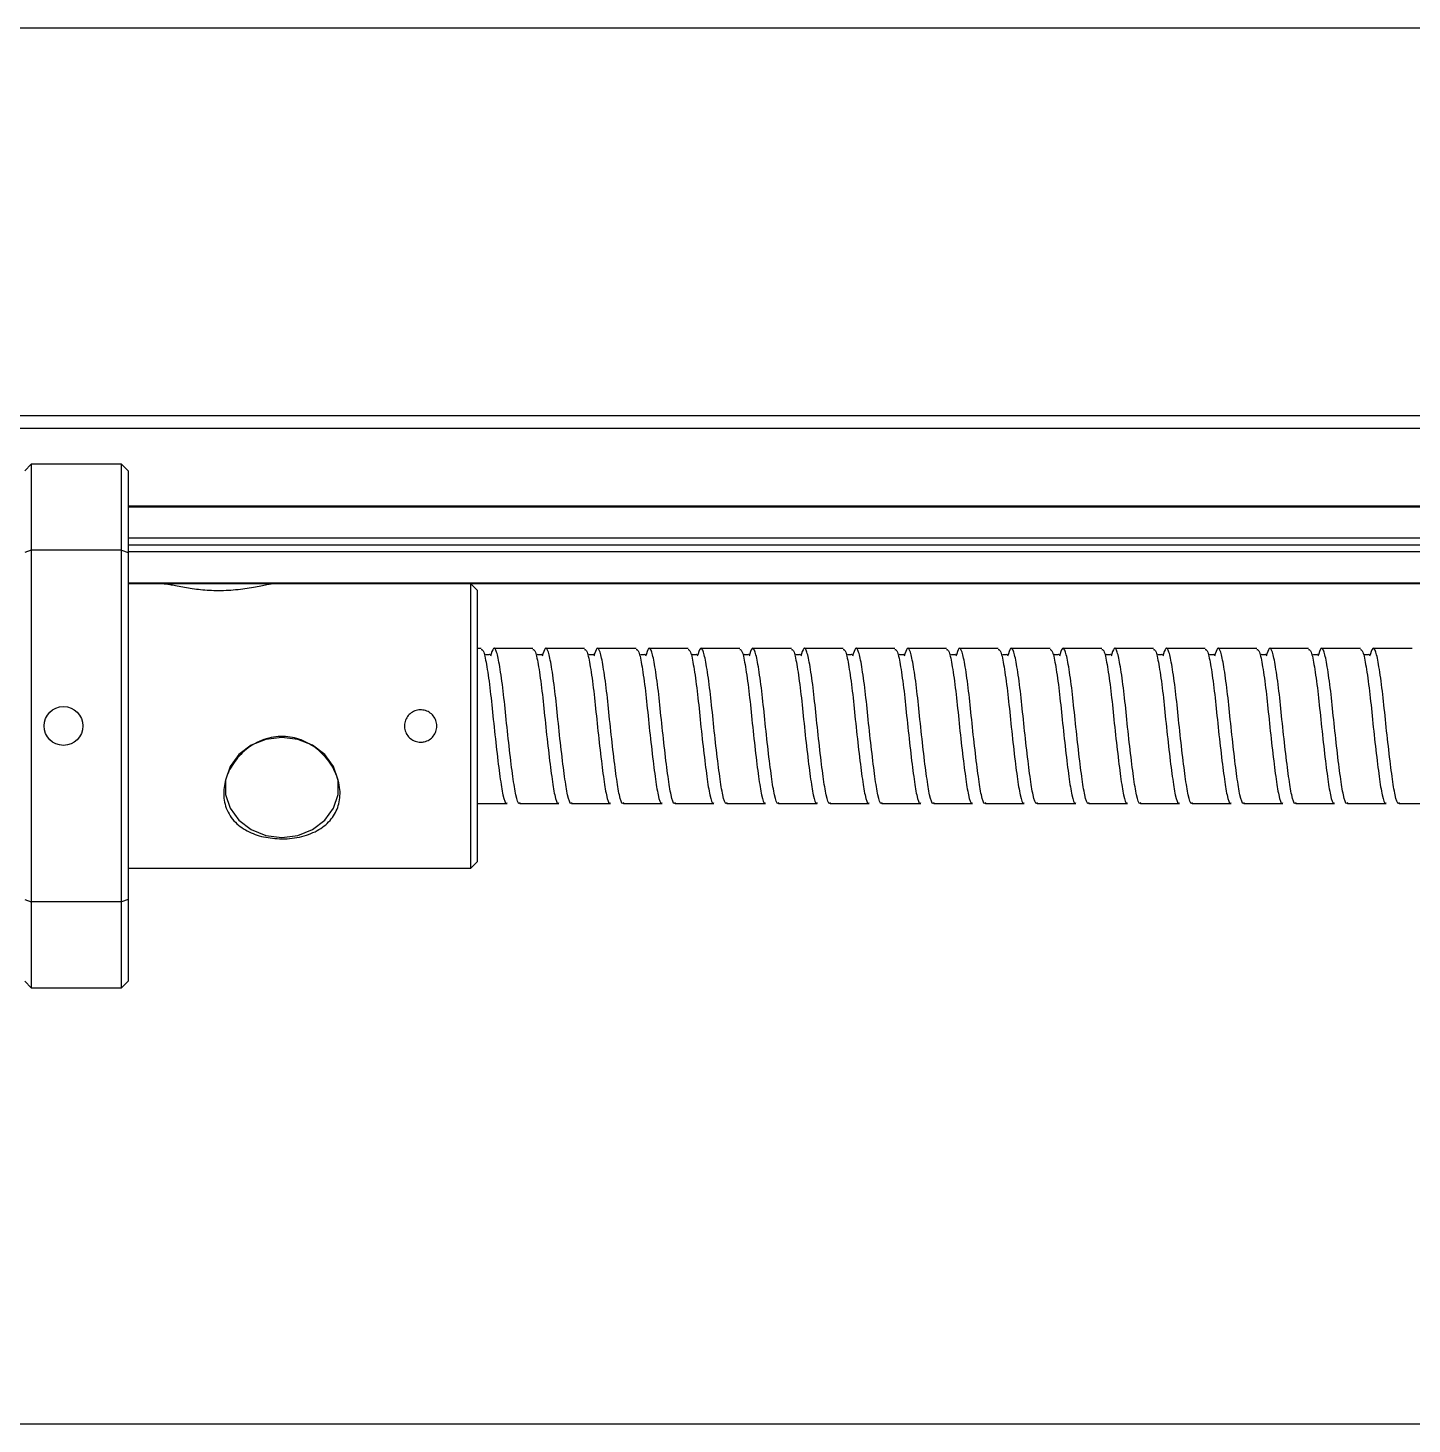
# Model space of a CAD drawing. Header units: millimetres. Extents: x 55 to 11032, y -227 to 3957.
# Drawn here: x 3492.1 to 3599.1, y 2173.3 to 2281.3 of the extents above; entities that cross this region are included whole.
import ezdxf

# ---------------------------------------------------------------- set-up
doc = ezdxf.new("R2010")
doc.units = ezdxf.units.MM
doc.header["$LTSCALE"] = 0.7
doc.layers.get('0').update_dxf_attribs({"color": 255})

msp = doc.modelspace()

# ---------------------------------------------------------------- linework, layer by layer
at = {"color": 7, "linetype": 'Continuous', "lineweight": 25}
for p, q in [((3306.341, 2281.296), (3712.341, 2281.296)), ((3709.341, 2251.296), (3309.341, 2251.296)), ((3709.341, 2250.296), (3309.341, 2250.296)), ((3492.341, 2247.546), (3491.841, 2247.046)), ((3499.341, 2247.546), (3492.341, 2247.546)), ((3492.341, 2247.546), (3492.341, 2240.899)), ((3499.841, 2247.046), (3499.341, 2247.546)), ((3499.341, 2240.899), (3499.341, 2247.546)), ((3499.841, 2247.046), (3499.841, 2240.705)), ((3709.341, 2244.296), (3499.841, 2244.296)), ((3709.341, 2244.235), (3499.841, 2244.235)), ((3709.341, 2241.815), (3499.841, 2241.815)), ((3709.341, 2241.296), (3499.841, 2241.296)), ((3492.341, 2240.899), (3491.841, 2240.705)), ((3499.341, 2240.899), (3492.341, 2240.899)), ((3492.341, 2240.899), (3492.341, 2213.692)), ((3499.341, 2213.692), (3499.341, 2240.899)), ((3499.341, 2240.899), (3499.841, 2240.705)), ((3709.341, 2240.776), (3499.841, 2240.776)), ((3499.841, 2240.705), (3499.841, 2213.886)), ((3699.141, 2238.356), (3499.841, 2238.356)), ((3502.521, 2238.296), (3499.841, 2238.296)), ((3699.141, 2238.296), (3499.841, 2238.296)), ((3526.341, 2238.296), (3511.187, 2238.296)), ((3526.841, 2237.796), (3526.341, 2238.296)), ((3526.341, 2216.296), (3526.341, 2238.296)), ((3526.841, 2237.796), (3526.841, 2216.796)), ((3527.144, 2233.296), (3526.841, 2233.296)), ((3531.144, 2233.296), (3528.144, 2233.296)), ((3535.144, 2233.296), (3532.144, 2233.296)), ((3539.144, 2233.296), (3536.144, 2233.296)), ((3543.144, 2233.296), (3540.144, 2233.296)), ((3547.144, 2233.296), (3544.144, 2233.296)), ((3551.144, 2233.296), (3548.144, 2233.296)), ((3555.144, 2233.296), (3552.144, 2233.296)), ((3559.144, 2233.296), (3556.144, 2233.296)), ((3563.144, 2233.296), (3560.144, 2233.296)), ((3567.144, 2233.296), (3564.144, 2233.296)), ((3571.144, 2233.296), (3568.144, 2233.296)), ((3575.144, 2233.296), (3572.144, 2233.296)), ((3579.144, 2233.296), (3576.144, 2233.296)), ((3583.144, 2233.296), (3580.144, 2233.296)), ((3587.144, 2233.296), (3584.144, 2233.296)), ((3591.144, 2233.296), (3588.144, 2233.296)), ((3595.144, 2233.296), (3592.144, 2233.296)), ((3599.144, 2233.296), (3596.144, 2233.296)), ((3507.332, 2222.862), (3507.332, 2222.546)), ((3516.074, 2222.616), (3516.106, 2222.839)), ((3516.132, 2222.546), (3516.132, 2222.758)), ((3526.841, 2221.296), (3529.144, 2221.296)), ((3530.144, 2221.296), (3533.144, 2221.296)), ((3534.144, 2221.296), (3537.144, 2221.296)), ((3538.144, 2221.296), (3541.144, 2221.296)), ((3542.144, 2221.296), (3545.144, 2221.296)), ((3546.144, 2221.296), (3549.144, 2221.296)), ((3550.144, 2221.296), (3553.144, 2221.296)), ((3554.144, 2221.296), (3557.144, 2221.296)), ((3558.144, 2221.296), (3561.144, 2221.296)), ((3562.144, 2221.296), (3565.144, 2221.296)), ((3566.144, 2221.296), (3569.144, 2221.296)), ((3570.144, 2221.296), (3573.144, 2221.296)), ((3574.144, 2221.296), (3577.144, 2221.296)), ((3578.144, 2221.296), (3581.144, 2221.296)), ((3582.144, 2221.296), (3585.144, 2221.296)), ((3586.144, 2221.296), (3589.144, 2221.296)), ((3590.144, 2221.296), (3593.144, 2221.296)), ((3594.144, 2221.296), (3597.144, 2221.296)), ((3598.144, 2221.296), (3601.144, 2221.296)), ((3499.841, 2216.296), (3526.341, 2216.296)), ((3526.341, 2216.296), (3526.841, 2216.796)), ((3491.841, 2213.886), (3492.341, 2213.692)), ((3499.341, 2213.692), (3492.341, 2213.692)), ((3492.341, 2213.692), (3492.341, 2207.046)), ((3499.841, 2213.886), (3499.341, 2213.692)), ((3499.341, 2207.046), (3499.341, 2213.692)), ((3499.841, 2213.886), (3499.841, 2207.546)), ((3491.841, 2207.546), (3492.341, 2207.046)), ((3499.341, 2207.046), (3499.841, 2207.546)), ((3492.341, 2207.046), (3499.341, 2207.046)), ((3712.341, 2173.296), (3306.341, 2173.296))]:
    msp.add_line(p, q, dxfattribs=at)
at = {"color": 7, "linetype": 'Continuous', "lineweight": 25, "flags": 128}
msp.add_lwpolyline([(3511.732, 2218.674), (3512.972, 2218.831), (3514.111, 2219.289), (3515.057, 2220.011), (3515.734, 2220.938), (3516.087, 2221.995), (3516.087, 2223.097), (3515.734, 2224.155), (3515.057, 2225.082), (3514.111, 2225.804), (3512.972, 2226.262), (3511.732, 2226.418), (3510.492, 2226.262), (3509.353, 2225.804), (3508.407, 2225.082), (3507.73, 2224.155), (3507.377, 2223.097), (3507.377, 2221.995), (3507.73, 2220.938), (3508.407, 2220.011), (3509.353, 2219.289), (3510.492, 2218.831), (3511.732, 2218.674)], dxfattribs=at)
at = {"color": 7, "linetype": 'Continuous', "lineweight": 25}
msp.add_circle((3494.841, 2227.296), 1.5, dxfattribs=at)
for points, knots in [([(3511.187, 2238.296), (3511.009, 2238.276), (3510.651, 2238.237), (3509.568, 2238.006), (3508.204, 2237.797), (3506.686, 2237.726), (3505.249, 2237.828), (3504.001, 2238.028), (3502.994, 2238.245), (3502.674, 2238.273), (3502.521, 2238.287)], [0, 0, 0, 0, 0.12801099, 0.25578215, 0.38843895, 0.5162301, 0.63411182, 0.75303625, 0.88153793, 1, 1, 1, 1]), ([(3527.144, 2233.225), (3527.21, 2233.196), (3527.358, 2233.131), (3527.582, 2231.958), (3527.855, 2230.099), (3528.08, 2227.775), (3528.341, 2225.396), (3528.602, 2223.286), (3528.827, 2221.858), (3529.03, 2221.205), (3529.128, 2221.344), (3529.144, 2221.366)], [0, 0, 0, 0, 0.1001745, 0.2242498, 0.351642, 0.4739076, 0.6001745, 0.7264415, 0.8487071, 0.9760993, 1, 1, 1, 1]), ([(3527.825, 2232.808), (3527.825, 2232.817), (3527.826, 2232.835), (3527.68, 2232.782), (3527.484, 2232.822), (3527.476, 2232.813), (3527.471, 2232.808)], [0, 0, 0, 0, 0.2353537, 0.4666896, 0.6853069, 1, 1, 1, 1]), ([(3530.144, 2221.366), (3530.128, 2221.344), (3530.03, 2221.205), (3529.827, 2221.858), (3529.602, 2223.286), (3529.341, 2225.395), (3529.08, 2227.776), (3528.854, 2230.093), (3528.582, 2231.979), (3528.342, 2233.135), (3528.108, 2233.471), (3527.943, 2232.954), (3527.864, 2232.708)], [0, 0, 0, 0, 0.0210422, 0.1331983, 0.240841, 0.3520065, 0.463172, 0.5708147, 0.6829708, 0.7922067, 0.9014426, 1, 1, 1, 1]), ([(3531.144, 2233.225), (3531.21, 2233.196), (3531.358, 2233.131), (3531.582, 2231.958), (3531.855, 2230.099), (3532.08, 2227.775), (3532.341, 2225.396), (3532.602, 2223.286), (3532.827, 2221.858), (3533.03, 2221.205), (3533.128, 2221.344), (3533.144, 2221.366)], [0, 0, 0, 0, 0.1001745, 0.2242498, 0.351642, 0.4739076, 0.6001745, 0.7264415, 0.8487071, 0.9760993, 1, 1, 1, 1]), ([(3531.825, 2232.808), (3531.825, 2232.817), (3531.826, 2232.835), (3531.68, 2232.782), (3531.484, 2232.822), (3531.476, 2232.813), (3531.471, 2232.808)], [0, 0, 0, 0, 0.2353537, 0.4666896, 0.6853069, 1, 1, 1, 1]), ([(3534.144, 2221.366), (3534.128, 2221.344), (3534.03, 2221.205), (3533.827, 2221.858), (3533.602, 2223.286), (3533.341, 2225.395), (3533.08, 2227.776), (3532.854, 2230.093), (3532.582, 2231.979), (3532.342, 2233.135), (3532.108, 2233.471), (3531.943, 2232.954), (3531.864, 2232.708)], [0, 0, 0, 0, 0.0210422, 0.1331983, 0.240841, 0.3520065, 0.463172, 0.5708147, 0.6829708, 0.7922067, 0.9014426, 1, 1, 1, 1]), ([(3535.144, 2233.225), (3535.21, 2233.196), (3535.358, 2233.131), (3535.582, 2231.958), (3535.855, 2230.099), (3536.08, 2227.775), (3536.341, 2225.396), (3536.602, 2223.286), (3536.827, 2221.858), (3537.03, 2221.205), (3537.128, 2221.344), (3537.144, 2221.366)], [0, 0, 0, 0, 0.1001745, 0.2242498, 0.351642, 0.4739076, 0.6001745, 0.7264415, 0.8487071, 0.9760993, 1, 1, 1, 1]), ([(3535.825, 2232.808), (3535.825, 2232.817), (3535.826, 2232.835), (3535.68, 2232.782), (3535.484, 2232.822), (3535.476, 2232.813), (3535.471, 2232.808)], [0, 0, 0, 0, 0.2353537, 0.4666896, 0.6853069, 1, 1, 1, 1]), ([(3538.144, 2221.366), (3538.128, 2221.344), (3538.03, 2221.205), (3537.827, 2221.858), (3537.602, 2223.286), (3537.341, 2225.395), (3537.08, 2227.776), (3536.854, 2230.093), (3536.582, 2231.979), (3536.342, 2233.135), (3536.108, 2233.471), (3535.943, 2232.954), (3535.864, 2232.708)], [0, 0, 0, 0, 0.0210422, 0.1331983, 0.240841, 0.3520065, 0.463172, 0.5708147, 0.6829708, 0.7922067, 0.9014426, 1, 1, 1, 1]), ([(3539.144, 2233.225), (3539.21, 2233.196), (3539.358, 2233.131), (3539.582, 2231.958), (3539.855, 2230.099), (3540.08, 2227.775), (3540.341, 2225.396), (3540.602, 2223.286), (3540.827, 2221.858), (3541.03, 2221.205), (3541.128, 2221.344), (3541.144, 2221.366)], [0, 0, 0, 0, 0.1001745, 0.2242498, 0.351642, 0.4739076, 0.6001745, 0.7264415, 0.8487071, 0.9760993, 1, 1, 1, 1]), ([(3539.825, 2232.808), (3539.825, 2232.817), (3539.826, 2232.835), (3539.68, 2232.782), (3539.484, 2232.822), (3539.476, 2232.813), (3539.471, 2232.808)], [0, 0, 0, 0, 0.2353537, 0.4666896, 0.6853069, 1, 1, 1, 1]), ([(3542.144, 2221.366), (3542.128, 2221.344), (3542.03, 2221.205), (3541.827, 2221.858), (3541.602, 2223.286), (3541.341, 2225.395), (3541.08, 2227.776), (3540.854, 2230.093), (3540.582, 2231.979), (3540.342, 2233.135), (3540.108, 2233.471), (3539.943, 2232.954), (3539.864, 2232.708)], [0, 0, 0, 0, 0.0210422, 0.1331983, 0.240841, 0.3520065, 0.463172, 0.5708147, 0.6829708, 0.7922067, 0.9014426, 1, 1, 1, 1]), ([(3543.144, 2233.225), (3543.21, 2233.196), (3543.358, 2233.131), (3543.582, 2231.958), (3543.855, 2230.099), (3544.08, 2227.775), (3544.341, 2225.396), (3544.602, 2223.286), (3544.827, 2221.858), (3545.03, 2221.205), (3545.128, 2221.344), (3545.144, 2221.366)], [0, 0, 0, 0, 0.1001745, 0.2242498, 0.351642, 0.4739076, 0.6001745, 0.7264415, 0.8487071, 0.9760993, 1, 1, 1, 1]), ([(3543.825, 2232.808), (3543.825, 2232.817), (3543.826, 2232.835), (3543.68, 2232.782), (3543.484, 2232.822), (3543.476, 2232.813), (3543.471, 2232.808)], [0, 0, 0, 0, 0.23535374, 0.46668956, 0.68530692, 1, 1, 1, 1]), ([(3546.144, 2221.366), (3546.128, 2221.344), (3546.03, 2221.205), (3545.827, 2221.858), (3545.602, 2223.286), (3545.341, 2225.395), (3545.08, 2227.776), (3544.854, 2230.093), (3544.582, 2231.979), (3544.342, 2233.135), (3544.108, 2233.471), (3543.943, 2232.954), (3543.864, 2232.708)], [0, 0, 0, 0, 0.0210422, 0.1331983, 0.240841, 0.3520065, 0.463172, 0.5708147, 0.6829708, 0.7922067, 0.9014426, 1, 1, 1, 1]), ([(3547.144, 2233.225), (3547.21, 2233.196), (3547.358, 2233.131), (3547.582, 2231.958), (3547.855, 2230.099), (3548.08, 2227.775), (3548.341, 2225.396), (3548.602, 2223.286), (3548.827, 2221.858), (3549.03, 2221.205), (3549.128, 2221.344), (3549.144, 2221.366)], [0, 0, 0, 0, 0.1001745, 0.2242498, 0.351642, 0.4739076, 0.6001745, 0.7264415, 0.8487071, 0.9760993, 1, 1, 1, 1]), ([(3547.825, 2232.808), (3547.825, 2232.817), (3547.826, 2232.835), (3547.68, 2232.782), (3547.484, 2232.822), (3547.476, 2232.813), (3547.471, 2232.808)], [0, 0, 0, 0, 0.2353537, 0.4666896, 0.6853069, 1, 1, 1, 1]), ([(3550.144, 2221.366), (3550.128, 2221.344), (3550.03, 2221.205), (3549.827, 2221.858), (3549.602, 2223.286), (3549.341, 2225.395), (3549.08, 2227.776), (3548.854, 2230.093), (3548.582, 2231.979), (3548.342, 2233.135), (3548.108, 2233.471), (3547.943, 2232.954), (3547.864, 2232.708)], [0, 0, 0, 0, 0.0210422, 0.1331983, 0.240841, 0.3520065, 0.463172, 0.5708147, 0.6829708, 0.7922067, 0.9014426, 1, 1, 1, 1]), ([(3551.144, 2233.225), (3551.21, 2233.196), (3551.358, 2233.131), (3551.582, 2231.958), (3551.855, 2230.099), (3552.08, 2227.775), (3552.341, 2225.396), (3552.602, 2223.286), (3552.827, 2221.858), (3553.03, 2221.205), (3553.128, 2221.344), (3553.144, 2221.366)], [0, 0, 0, 0, 0.1001745, 0.2242498, 0.351642, 0.4739076, 0.6001745, 0.7264415, 0.8487071, 0.9760993, 1, 1, 1, 1]), ([(3551.825, 2232.808), (3551.825, 2232.817), (3551.826, 2232.835), (3551.68, 2232.782), (3551.484, 2232.822), (3551.476, 2232.813), (3551.471, 2232.808)], [0, 0, 0, 0, 0.2353537, 0.4666896, 0.6853069, 1, 1, 1, 1]), ([(3554.144, 2221.366), (3554.128, 2221.344), (3554.03, 2221.205), (3553.827, 2221.858), (3553.602, 2223.286), (3553.341, 2225.395), (3553.08, 2227.776), (3552.854, 2230.093), (3552.582, 2231.979), (3552.342, 2233.135), (3552.108, 2233.471), (3551.943, 2232.954), (3551.864, 2232.708)], [0, 0, 0, 0, 0.0210422, 0.1331983, 0.240841, 0.3520065, 0.463172, 0.5708147, 0.6829708, 0.7922067, 0.9014426, 1, 1, 1, 1]), ([(3555.144, 2233.225), (3555.21, 2233.196), (3555.358, 2233.131), (3555.582, 2231.958), (3555.855, 2230.099), (3556.08, 2227.775), (3556.341, 2225.396), (3556.602, 2223.286), (3556.827, 2221.858), (3557.03, 2221.205), (3557.128, 2221.344), (3557.144, 2221.366)], [0, 0, 0, 0, 0.1001745, 0.2242498, 0.351642, 0.4739076, 0.6001745, 0.7264415, 0.8487071, 0.9760993, 1, 1, 1, 1]), ([(3555.825, 2232.808), (3555.825, 2232.817), (3555.826, 2232.835), (3555.68, 2232.782), (3555.484, 2232.822), (3555.476, 2232.813), (3555.471, 2232.808)], [0, 0, 0, 0, 0.23535374, 0.46668956, 0.68530692, 1, 1, 1, 1]), ([(3558.144, 2221.366), (3558.128, 2221.344), (3558.03, 2221.205), (3557.827, 2221.858), (3557.602, 2223.286), (3557.341, 2225.395), (3557.08, 2227.776), (3556.854, 2230.093), (3556.582, 2231.979), (3556.342, 2233.135), (3556.108, 2233.471), (3555.943, 2232.954), (3555.864, 2232.708)], [0, 0, 0, 0, 0.0210422, 0.1331983, 0.240841, 0.3520065, 0.463172, 0.5708147, 0.6829708, 0.7922067, 0.9014426, 1, 1, 1, 1]), ([(3559.144, 2233.225), (3559.21, 2233.196), (3559.358, 2233.131), (3559.582, 2231.958), (3559.855, 2230.099), (3560.08, 2227.775), (3560.341, 2225.396), (3560.602, 2223.286), (3560.827, 2221.858), (3561.03, 2221.205), (3561.128, 2221.344), (3561.144, 2221.366)], [0, 0, 0, 0, 0.1001745, 0.2242498, 0.351642, 0.4739076, 0.6001745, 0.7264415, 0.8487071, 0.9760993, 1, 1, 1, 1]), ([(3559.825, 2232.808), (3559.825, 2232.817), (3559.826, 2232.835), (3559.68, 2232.782), (3559.484, 2232.822), (3559.476, 2232.813), (3559.471, 2232.808)], [0, 0, 0, 0, 0.2353537, 0.4666896, 0.6853069, 1, 1, 1, 1]), ([(3562.144, 2221.366), (3562.128, 2221.344), (3562.03, 2221.205), (3561.827, 2221.858), (3561.602, 2223.286), (3561.341, 2225.395), (3561.08, 2227.776), (3560.854, 2230.093), (3560.582, 2231.979), (3560.342, 2233.135), (3560.108, 2233.471), (3559.943, 2232.954), (3559.864, 2232.708)], [0, 0, 0, 0, 0.0210422, 0.1331983, 0.240841, 0.3520065, 0.463172, 0.5708147, 0.6829708, 0.7922067, 0.9014426, 1, 1, 1, 1]), ([(3563.144, 2233.225), (3563.21, 2233.196), (3563.358, 2233.131), (3563.582, 2231.958), (3563.855, 2230.099), (3564.08, 2227.775), (3564.341, 2225.396), (3564.602, 2223.286), (3564.827, 2221.858), (3565.03, 2221.205), (3565.128, 2221.344), (3565.144, 2221.366)], [0, 0, 0, 0, 0.1001745, 0.2242498, 0.351642, 0.4739076, 0.6001745, 0.7264415, 0.8487071, 0.9760993, 1, 1, 1, 1]), ([(3563.825, 2232.808), (3563.825, 2232.817), (3563.826, 2232.835), (3563.68, 2232.782), (3563.484, 2232.822), (3563.476, 2232.813), (3563.471, 2232.808)], [0, 0, 0, 0, 0.23535374, 0.46668956, 0.68530692, 1, 1, 1, 1]), ([(3566.144, 2221.366), (3566.128, 2221.344), (3566.03, 2221.205), (3565.827, 2221.858), (3565.602, 2223.286), (3565.341, 2225.395), (3565.08, 2227.776), (3564.854, 2230.093), (3564.582, 2231.979), (3564.342, 2233.135), (3564.108, 2233.471), (3563.943, 2232.954), (3563.864, 2232.708)], [0, 0, 0, 0, 0.0210422, 0.1331983, 0.240841, 0.3520065, 0.463172, 0.5708147, 0.6829708, 0.7922067, 0.9014426, 1, 1, 1, 1]), ([(3567.144, 2233.225), (3567.21, 2233.196), (3567.358, 2233.131), (3567.582, 2231.958), (3567.855, 2230.099), (3568.08, 2227.775), (3568.341, 2225.396), (3568.602, 2223.286), (3568.827, 2221.858), (3569.03, 2221.205), (3569.128, 2221.344), (3569.144, 2221.366)], [0, 0, 0, 0, 0.1001745, 0.2242498, 0.351642, 0.4739076, 0.6001745, 0.7264415, 0.8487071, 0.9760993, 1, 1, 1, 1]), ([(3567.825, 2232.808), (3567.825, 2232.817), (3567.826, 2232.835), (3567.68, 2232.782), (3567.484, 2232.822), (3567.476, 2232.813), (3567.471, 2232.808)], [0, 0, 0, 0, 0.23535374, 0.46668956, 0.68530692, 1, 1, 1, 1]), ([(3570.144, 2221.366), (3570.128, 2221.344), (3570.03, 2221.205), (3569.827, 2221.858), (3569.602, 2223.286), (3569.341, 2225.395), (3569.08, 2227.776), (3568.854, 2230.093), (3568.582, 2231.979), (3568.342, 2233.135), (3568.108, 2233.471), (3567.943, 2232.954), (3567.864, 2232.708)], [0, 0, 0, 0, 0.0210422, 0.1331983, 0.240841, 0.3520065, 0.463172, 0.5708147, 0.6829708, 0.7922067, 0.9014426, 1, 1, 1, 1]), ([(3571.144, 2233.225), (3571.21, 2233.196), (3571.358, 2233.131), (3571.582, 2231.958), (3571.855, 2230.099), (3572.08, 2227.775), (3572.341, 2225.396), (3572.602, 2223.286), (3572.827, 2221.858), (3573.03, 2221.205), (3573.128, 2221.344), (3573.144, 2221.366)], [0, 0, 0, 0, 0.1001745, 0.2242498, 0.351642, 0.4739076, 0.6001745, 0.7264415, 0.8487071, 0.9760993, 1, 1, 1, 1]), ([(3571.825, 2232.808), (3571.825, 2232.817), (3571.826, 2232.835), (3571.68, 2232.782), (3571.484, 2232.822), (3571.476, 2232.813), (3571.471, 2232.808)], [0, 0, 0, 0, 0.2353537, 0.4666896, 0.6853069, 1, 1, 1, 1]), ([(3574.144, 2221.366), (3574.128, 2221.344), (3574.03, 2221.205), (3573.827, 2221.858), (3573.602, 2223.286), (3573.341, 2225.395), (3573.08, 2227.776), (3572.854, 2230.093), (3572.582, 2231.979), (3572.342, 2233.135), (3572.108, 2233.471), (3571.943, 2232.954), (3571.864, 2232.708)], [0, 0, 0, 0, 0.0210422, 0.1331983, 0.240841, 0.3520065, 0.463172, 0.5708147, 0.6829708, 0.7922067, 0.9014426, 1, 1, 1, 1]), ([(3575.144, 2233.225), (3575.21, 2233.196), (3575.358, 2233.131), (3575.582, 2231.958), (3575.855, 2230.099), (3576.08, 2227.775), (3576.341, 2225.396), (3576.602, 2223.286), (3576.827, 2221.858), (3577.03, 2221.205), (3577.128, 2221.344), (3577.144, 2221.366)], [0, 0, 0, 0, 0.1001745, 0.2242498, 0.351642, 0.4739076, 0.6001745, 0.7264415, 0.8487071, 0.9760993, 1, 1, 1, 1]), ([(3575.825, 2232.808), (3575.825, 2232.817), (3575.826, 2232.835), (3575.68, 2232.782), (3575.484, 2232.822), (3575.476, 2232.813), (3575.471, 2232.808)], [0, 0, 0, 0, 0.23535374, 0.46668956, 0.68530692, 1, 1, 1, 1]), ([(3578.144, 2221.366), (3578.128, 2221.344), (3578.03, 2221.205), (3577.827, 2221.858), (3577.602, 2223.286), (3577.341, 2225.395), (3577.08, 2227.776), (3576.854, 2230.093), (3576.582, 2231.979), (3576.342, 2233.135), (3576.108, 2233.471), (3575.943, 2232.954), (3575.864, 2232.708)], [0, 0, 0, 0, 0.0210422, 0.1331983, 0.240841, 0.3520065, 0.463172, 0.5708147, 0.6829708, 0.7922067, 0.9014426, 1, 1, 1, 1]), ([(3579.144, 2233.225), (3579.21, 2233.196), (3579.358, 2233.131), (3579.582, 2231.958), (3579.855, 2230.099), (3580.08, 2227.775), (3580.341, 2225.396), (3580.602, 2223.286), (3580.827, 2221.858), (3581.03, 2221.205), (3581.128, 2221.344), (3581.144, 2221.366)], [0, 0, 0, 0, 0.1001745, 0.2242498, 0.351642, 0.4739076, 0.6001745, 0.7264415, 0.8487071, 0.9760993, 1, 1, 1, 1]), ([(3579.825, 2232.808), (3579.825, 2232.817), (3579.826, 2232.835), (3579.68, 2232.782), (3579.484, 2232.822), (3579.476, 2232.813), (3579.471, 2232.808)], [0, 0, 0, 0, 0.23535374, 0.46668956, 0.68530692, 1, 1, 1, 1]), ([(3582.144, 2221.366), (3582.128, 2221.344), (3582.03, 2221.205), (3581.827, 2221.858), (3581.602, 2223.286), (3581.341, 2225.395), (3581.08, 2227.776), (3580.854, 2230.093), (3580.582, 2231.979), (3580.342, 2233.135), (3580.108, 2233.471), (3579.943, 2232.954), (3579.864, 2232.708)], [0, 0, 0, 0, 0.0210422, 0.1331983, 0.240841, 0.3520065, 0.463172, 0.5708147, 0.6829708, 0.7922067, 0.9014426, 1, 1, 1, 1]), ([(3583.144, 2233.225), (3583.21, 2233.196), (3583.358, 2233.131), (3583.582, 2231.958), (3583.855, 2230.099), (3584.08, 2227.775), (3584.341, 2225.396), (3584.602, 2223.286), (3584.827, 2221.858), (3585.03, 2221.205), (3585.128, 2221.344), (3585.144, 2221.366)], [0, 0, 0, 0, 0.1001745, 0.2242498, 0.351642, 0.4739076, 0.6001745, 0.7264415, 0.8487071, 0.9760993, 1, 1, 1, 1]), ([(3583.825, 2232.808), (3583.825, 2232.817), (3583.826, 2232.835), (3583.68, 2232.782), (3583.484, 2232.822), (3583.476, 2232.813), (3583.471, 2232.808)], [0, 0, 0, 0, 0.2353537, 0.4666896, 0.6853069, 1, 1, 1, 1]), ([(3586.144, 2221.366), (3586.128, 2221.344), (3586.03, 2221.205), (3585.827, 2221.858), (3585.602, 2223.286), (3585.341, 2225.395), (3585.08, 2227.776), (3584.854, 2230.093), (3584.582, 2231.979), (3584.342, 2233.135), (3584.108, 2233.471), (3583.943, 2232.954), (3583.864, 2232.708)], [0, 0, 0, 0, 0.0210422, 0.1331983, 0.240841, 0.3520065, 0.463172, 0.5708147, 0.6829708, 0.7922067, 0.9014426, 1, 1, 1, 1]), ([(3587.144, 2233.225), (3587.21, 2233.196), (3587.358, 2233.131), (3587.582, 2231.958), (3587.855, 2230.099), (3588.08, 2227.775), (3588.341, 2225.396), (3588.602, 2223.286), (3588.827, 2221.858), (3589.03, 2221.205), (3589.128, 2221.344), (3589.144, 2221.366)], [0, 0, 0, 0, 0.1001745, 0.2242498, 0.351642, 0.4739076, 0.6001745, 0.7264415, 0.8487071, 0.9760993, 1, 1, 1, 1]), ([(3587.825, 2232.808), (3587.825, 2232.817), (3587.826, 2232.835), (3587.68, 2232.782), (3587.484, 2232.822), (3587.476, 2232.813), (3587.471, 2232.808)], [0, 0, 0, 0, 0.2353537, 0.4666896, 0.6853069, 1, 1, 1, 1]), ([(3590.144, 2221.366), (3590.128, 2221.344), (3590.03, 2221.205), (3589.827, 2221.858), (3589.602, 2223.286), (3589.341, 2225.395), (3589.08, 2227.776), (3588.854, 2230.093), (3588.582, 2231.979), (3588.342, 2233.135), (3588.108, 2233.471), (3587.943, 2232.954), (3587.864, 2232.708)], [0, 0, 0, 0, 0.0210422, 0.1331983, 0.240841, 0.3520065, 0.463172, 0.5708147, 0.6829708, 0.7922067, 0.9014426, 1, 1, 1, 1]), ([(3591.144, 2233.225), (3591.21, 2233.196), (3591.358, 2233.131), (3591.582, 2231.958), (3591.855, 2230.099), (3592.08, 2227.775), (3592.341, 2225.396), (3592.602, 2223.286), (3592.827, 2221.858), (3593.03, 2221.205), (3593.128, 2221.344), (3593.144, 2221.366)], [0, 0, 0, 0, 0.1001745, 0.2242498, 0.351642, 0.4739076, 0.6001745, 0.7264415, 0.8487071, 0.9760993, 1, 1, 1, 1]), ([(3591.825, 2232.808), (3591.825, 2232.817), (3591.826, 2232.835), (3591.68, 2232.782), (3591.484, 2232.822), (3591.476, 2232.813), (3591.471, 2232.808)], [0, 0, 0, 0, 0.2353537, 0.4666896, 0.6853069, 1, 1, 1, 1]), ([(3594.144, 2221.366), (3594.128, 2221.344), (3594.03, 2221.205), (3593.827, 2221.858), (3593.602, 2223.286), (3593.341, 2225.395), (3593.08, 2227.776), (3592.854, 2230.093), (3592.582, 2231.979), (3592.342, 2233.135), (3592.108, 2233.471), (3591.943, 2232.954), (3591.864, 2232.708)], [0, 0, 0, 0, 0.0210422, 0.1331983, 0.240841, 0.3520065, 0.463172, 0.5708147, 0.6829708, 0.7922067, 0.9014426, 1, 1, 1, 1]), ([(3595.144, 2233.225), (3595.21, 2233.196), (3595.358, 2233.131), (3595.582, 2231.958), (3595.855, 2230.099), (3596.08, 2227.775), (3596.341, 2225.396), (3596.602, 2223.286), (3596.827, 2221.858), (3597.03, 2221.205), (3597.128, 2221.344), (3597.144, 2221.366)], [0, 0, 0, 0, 0.1001745, 0.2242498, 0.351642, 0.4739076, 0.6001745, 0.7264415, 0.8487071, 0.9760993, 1, 1, 1, 1]), ([(3595.825, 2232.808), (3595.825, 2232.817), (3595.826, 2232.835), (3595.68, 2232.782), (3595.484, 2232.822), (3595.476, 2232.813), (3595.471, 2232.808)], [0, 0, 0, 0, 0.2353537, 0.4666896, 0.6853069, 1, 1, 1, 1]), ([(3598.144, 2221.366), (3598.128, 2221.344), (3598.03, 2221.205), (3597.827, 2221.858), (3597.602, 2223.286), (3597.341, 2225.395), (3597.08, 2227.776), (3596.854, 2230.093), (3596.582, 2231.979), (3596.342, 2233.135), (3596.108, 2233.471), (3595.943, 2232.954), (3595.864, 2232.708)], [0, 0, 0, 0, 0.0210422, 0.1331983, 0.240841, 0.3520065, 0.463172, 0.5708147, 0.6829708, 0.7922067, 0.9014426, 1, 1, 1, 1]), ([(3522.464, 2226.046), (3522.324, 2226.059), (3522.044, 2226.087), (3521.67, 2226.301), (3521.386, 2226.617), (3521.222, 2227.012), (3521.198, 2227.439), (3521.316, 2227.848), (3521.562, 2228.195), (3521.91, 2228.443), (3522.321, 2228.562), (3522.747, 2228.537), (3523.14, 2228.375), (3523.459, 2228.091), (3523.666, 2227.717), (3523.737, 2227.296), (3523.666, 2226.875), (3523.46, 2226.502), (3523.143, 2226.219), (3522.791, 2226.067), (3522.557, 2226.052), (3522.464, 2226.046)], [0, 0, 0, 0, 0.0534522, 0.106896, 0.1605573, 0.2143622, 0.267932, 0.321257, 0.3747044, 0.4284528, 0.4822146, 0.5356762, 0.5889938, 0.6425466, 0.6963479, 0.7500243, 0.8033995, 0.8567646, 0.9104241, 0.9642296, 1, 1, 1, 1]), ([(3511.732, 2218.568), (3511.25, 2218.598), (3510.287, 2218.658), (3508.991, 2219.141), (3507.948, 2219.924), (3507.301, 2221.035), (3507.164, 2222.344), (3507.506, 2223.665), (3508.264, 2224.888), (3509.411, 2225.898), (3510.853, 2226.491), (3512.363, 2226.525), (3513.746, 2226.059), (3514.936, 2225.18), (3515.835, 2223.957), (3516.281, 2222.569), (3516.214, 2221.263), (3515.699, 2220.167), (3514.778, 2219.31), (3513.493, 2218.743), (3512.39, 2218.575), (3511.803, 2218.569), (3511.732, 2218.568)], [0, 0, 0, 0, 0.0505627, 0.1010171, 0.1542111, 0.2095753, 0.2621254, 0.3116119, 0.3618778, 0.4155818, 0.4708852, 0.5226701, 0.5713458, 0.6220721, 0.6767361, 0.7314219, 0.7823979, 0.8317072, 0.8832461, 0.9381398, 0.9925162, 1, 1, 1, 1])]:
    msp.add_open_spline(points, degree=3, knots=knots, dxfattribs=at)

doc.saveas('drawing.dxf')
